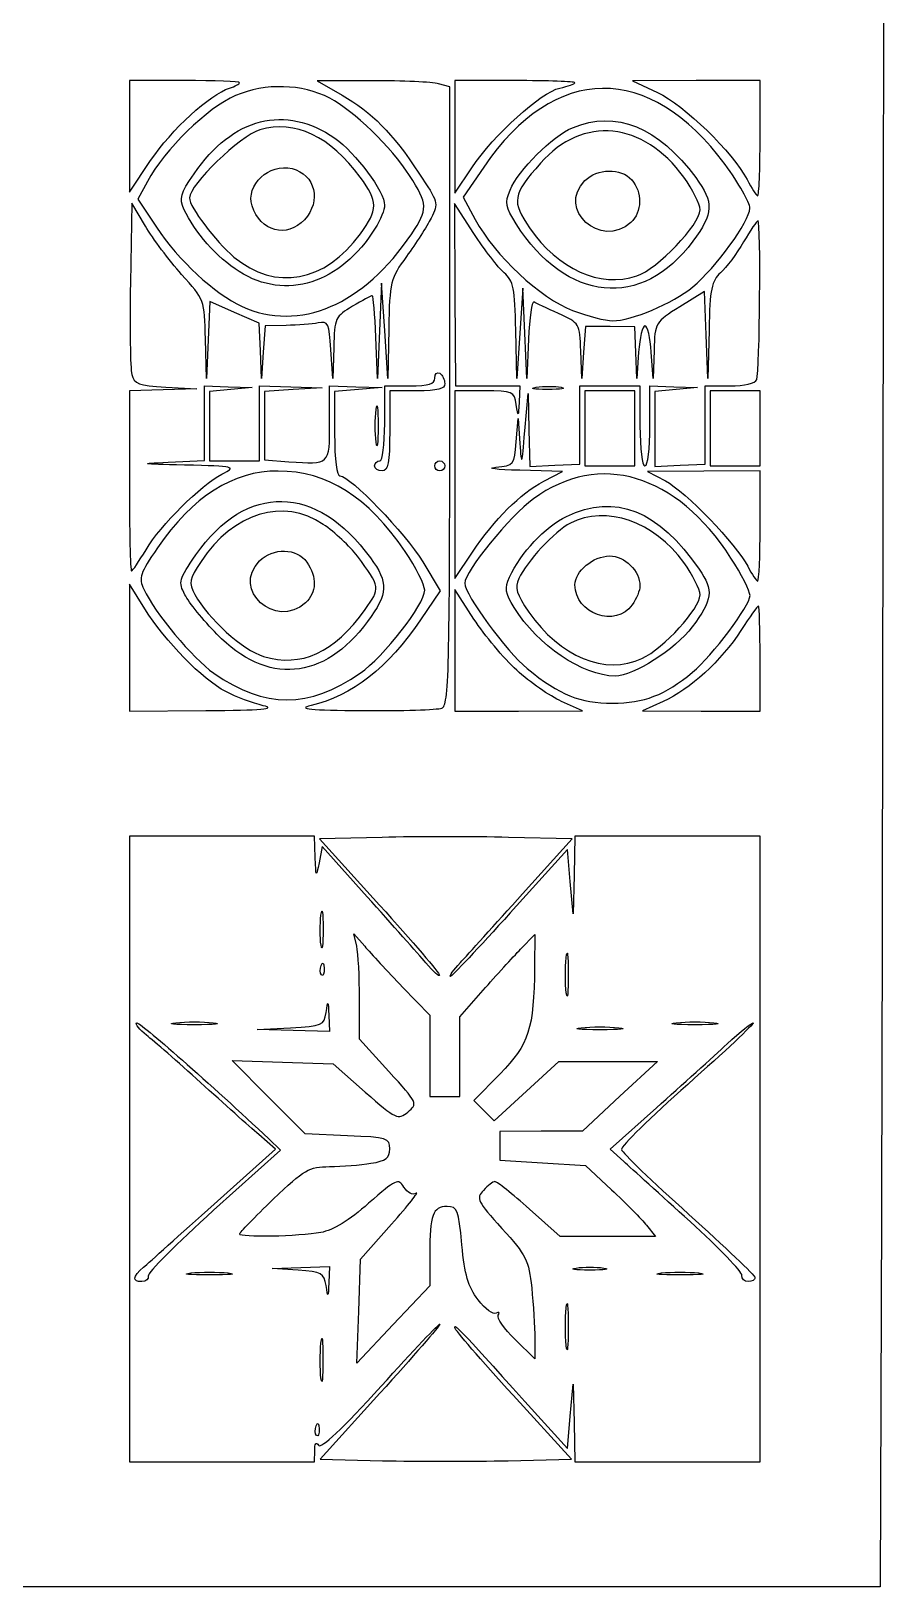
# Model space of a CAD drawing. Extents: x 35 to 169, y -1 to 345.
# Drawn here: x 121.1 to 169.1, y -0.9 to 86.9 of the extents above; entities that cross this region are included whole.
import ezdxf

# ---------------------------------------------------------------- set-up
doc = ezdxf.new("R2010")
doc.units = 0
doc.layers.get('0').update_dxf_attribs({"linetype": 'CONTINUOUS'})

msp = doc.modelspace()

# ---------------------------------------------------------------- linework, layer by layer
at = {"color": 7}
for points in [[(169.00133, 20.210668), (168.928996, -0.885443), (101.950754, -0.885443), (34.972518, -0.885443), (34.932448, 87.450113), (34.892381, 175.785668), (56.051371, 175.785668), (77.210361, 175.785668), (77.212337, 176.420668)], [(129.703695, 84.063446), (126.599247, 84.063446), (126.599247, 80.914896), (126.599247, 77.766343), (127.798695, 79.552863)], [(129.703695, 84.063446), (129.703695, 84.063446)], [(140.287025, 84.056944), (137.182583, 84.058073), (138.593695, 83.241245)], [(144.661472, 66.280726), (144.661472, 83.715393), (144.026472, 83.885564), (144.026472, 83.885564)], [(148.330361, 84.063446), (144.943695, 84.063446), (144.943695, 80.892214), (144.943695, 77.720982), (145.901373, 79.143054)], [(148.330361, 84.063446), (148.330361, 84.063446)], [(158.560914, 84.060689), (154.962581, 84.057867), (156.373692, 83.394605)], [(162.159247, 80.817891), (162.159247, 84.063446), (158.560914, 84.060624), (158.560914, 84.060689)], [(146.581286, 79.18359), (145.427093, 77.48396), (146.102615, 76.221882)], [(160.1853, 79.33021), (160.1853, 79.33021)], [(127.615391, 78.375034), (127.079313, 77.371777), (128.121935, 75.801001)], [(139.611848, 78.6145), (139.611848, 78.6145)], [(142.392092, 78.719303), (142.392092, 78.719303)], [(157.858068, 78.6124), (157.858068, 78.6124)], [(127.499265, 75.858109), (126.740361, 77.149002), (126.659682, 72.633446)], [(146.018693, 75.445483), (144.922189, 77.128651), (144.956186, 71.988261), (144.990185, 66.847868), (146.801383, 66.847868), (148.612583, 66.847868), (148.570295, 65.930646)], [(136.466032, 76.21444), (136.466032, 76.21444)], [(140.461619, 75.737891), (140.461619, 75.737891)], [(154.869814, 76.063855), (154.869814, 76.063855)], [(162.044947, 76.161224), (162.044947, 76.161224)], [(158.367563, 75.000444), (158.367563, 75.000444)], [(141.220783, 70.055558), (141.16676, 67.271224), (140.992583, 69.952335), (140.818404, 72.633446), (140.706935, 69.952335), (140.595471, 67.271224), (140.500388, 69.599557)], [(149.104934, 69.477869), (149.008397, 67.271201), (148.898266, 69.811201), (148.788143, 72.351201), (148.612583, 69.811201), (148.437024, 67.271201), (148.38369, 69.979126)], [(159.279, 69.979149), (159.220947, 67.271224), (159.127165, 69.722347), (159.033354, 72.173469), (157.632967, 71.302941)], [(135.433441, 70.255529), (134.248745, 70.234557), (134.145093, 68.752891), (134.041436, 67.271224), (133.982581, 68.823446), (133.923721, 70.375668), (132.53072, 70.987504), (131.137711, 71.599342), (131.041944, 69.435281), (130.946172, 67.271224), (130.889375, 69.487535)], [(155.311746, 68.752891), (155.208114, 67.271224), (155.155903, 68.7258), (155.103692, 70.180376), (153.706765, 70.191185), (152.309841, 70.201995), (152.206751, 68.736598), (152.103658, 67.271201), (152.048585, 68.823424)], [(138.116999, 69.007235), (138.063633, 67.271224), (137.961915, 68.890099)], [(156.180369, 68.851815), (156.128158, 67.271224), (156.024526, 68.752891)], [(128.647368, 66.774572), (130.409247, 66.674426), (128.504247, 66.620047), (126.599247, 66.565668), (126.599247, 61.485668)], [(128.786472, 62.541888), (130.832583, 62.639286), (130.832583, 64.743588), (130.832583, 66.847891), (132.173136, 66.798584), (133.513695, 66.749279), (132.314247, 66.641245), (131.114806, 66.533213), (131.114806, 64.573885), (131.114806, 62.614557), (132.525914, 62.614557), (133.937025, 62.614557), (133.937025, 64.731224), (133.937025, 66.847891), (135.700914, 66.794528), (137.464806, 66.741163), (135.842025, 66.639331), (134.219247, 66.5375), (134.219247, 64.603267), (134.219247, 62.669035), (135.589924, 62.571239)], [(137.888136, 64.751917), (137.888136, 66.847891), (139.369806, 66.79702), (140.851472, 66.74615), (139.510914, 66.640446), (138.170361, 66.534743), (138.170361, 64.151317)], [(140.992583, 64.731224), (140.992583, 66.847891), (142.403695, 66.847891)], [(148.894806, 64.307891), (149.075338, 66.424557), (149.12618, 64.364496), (149.177025, 62.304432), (150.588136, 62.368821), (151.999247, 62.433207), (151.999247, 64.640549), (151.999247, 66.847891), (153.692583, 66.847891), (155.385914, 66.847891), (155.385914, 64.590113)], [(155.950358, 64.590113), (155.950358, 66.847891), (157.290914, 66.798584), (158.631469, 66.749279), (157.432025, 66.641245), (156.232581, 66.533213), (156.232581, 64.418824), (156.232581, 62.304432), (157.643692, 62.368821), (159.054803, 62.433207), (159.054803, 64.640549), (159.054803, 66.847891), (160.442405, 66.847891)], [(142.827025, 66.565668), (141.274806, 66.565668), (141.274806, 64.307891)], [(142.827025, 66.565668), (142.827025, 66.565668)], [(146.618283, 66.565646), (144.943695, 66.565668), (144.943695, 61.277769), (144.943695, 55.98987), (145.935028, 57.461922)], [(150.164806, 66.646401), (150.164806, 66.646387)], [(153.692583, 66.565668), (152.281472, 66.565668), (152.281472, 64.449002), (152.281472, 62.332335), (153.692583, 62.332335), (155.103692, 62.332335), (155.103692, 64.449002), (155.103692, 66.565668), (153.692583, 66.565668), (153.692583, 66.565668)], [(160.748136, 66.565668), (159.337025, 66.565668), (159.337025, 64.449002), (159.337025, 62.332335), (160.748136, 62.332335), (162.159247, 62.332335), (162.159247, 64.449002), (162.159247, 66.565668), (160.748136, 66.565668), (160.748136, 66.565668)], [(148.405799, 63.689045), (148.510842, 65.013446), (148.612555, 63.602335)], [(140.506202, 63.672891), (140.506202, 63.672891)], [(144.097025, 62.050113), (144.097025, 62.050113)], [(149.958611, 61.46926), (151.011472, 62.025167), (148.612583, 62.085083)], [(158.984247, 62.037639), (155.809247, 62.025164), (156.821578, 61.490054)], [(162.159247, 58.945668), (162.159247, 62.050113), (158.984247, 62.037639), (158.984247, 62.037639)], [(139.453295, 57.246804), (139.453295, 57.246804)], [(142.1446, 57.500502), (142.1446, 57.500502)], [(160.515867, 57.138024), (160.515867, 57.138024)], [(143.138463, 56.922019), (144.12853, 55.292197), (143.014381, 53.651544)], [(157.858068, 56.881289), (157.858068, 56.881289)], [(127.472392, 54.2737), (126.599247, 55.669509), (126.599247, 52.086477), (126.599247, 48.503446), (130.903136, 48.531795)], [(146.026426, 53.697758), (144.943695, 55.364288), (144.943695, 51.933869), (144.943695, 48.503446), (148.542025, 48.509655), (152.140361, 48.515864), (150.95776, 49.052772)], [(136.525361, 54.614966), (136.525361, 54.614966)], [(154.946579, 54.49291), (154.946579, 54.49291)], [(162.065662, 54.430113), (162.065662, 54.430113)], [(140.023122, 53.551555), (140.023122, 53.551555)], [(158.32746, 53.249323), (158.32746, 53.249323)], [(156.694578, 49.046013), (155.527025, 48.515841), (158.843136, 48.509633), (162.159247, 48.503424), (162.159247, 51.466757)], [(148.442166, 50.81046), (148.442166, 50.810438)], [(132.027642, 49.60604), (132.027642, 49.60604)], [(137.078621, 40.248446), (137.041472, 41.447891), (131.820361, 41.447891), (126.599247, 41.447891), (126.599247, 23.809001), (126.599247, 6.170113), (131.820361, 6.170113), (137.041472, 6.170113), (137.04579, 6.805113)], [(140.845111, 41.385768), (137.310975, 41.30678), (140.704, 37.561231)], [(148.770303, 38.202335), (151.572146, 41.30678), (147.975698, 41.385768)], [(156.938136, 41.447891), (151.717025, 41.447891), (151.668316, 39.260668), (151.619602, 37.073446), (151.45665, 38.887938), (151.293695, 40.702432), (148.068755, 37.124049)], [(148.894806, 9.577629), (151.293695, 6.923251), (151.45665, 8.733904), (151.619602, 10.544557), (151.668316, 8.357335), (151.717025, 6.170113), (156.938136, 6.170113), (162.159247, 6.170113), (162.159247, 23.809001), (162.159247, 41.447891), (156.938136, 41.447891), (156.938136, 41.447891)], [(140.004806, 38.037438), (137.464806, 40.85994), (137.290288, 39.954472)], [(137.404261, 35.304503), (137.404261, 35.304503)], [(139.415077, 35.239002), (139.256383, 35.944557), (139.865789, 35.239002)], [(148.657894, 35.080912), (149.459247, 35.9106), (149.442427, 34.093134)], [(137.435415, 33.622103), (137.435404, 33.622103)], [(142.003893, 32.943014), (143.532583, 31.352584), (143.532583, 29.062458), (143.532583, 26.772335), (144.379247, 26.772335), (145.225914, 26.772335), (145.225914, 29.020692), (145.225914, 31.26905), (146.54123, 32.760137)], [(151.231208, 32.622153), (151.231188, 32.622153)], [(141.229506, 28.185958), (139.581472, 30.0058), (139.577634, 32.269623)], [(130.268136, 30.818332), (130.268136, 30.818332)], [(137.845851, 31.358446), (137.888136, 30.441224), (135.842025, 30.4965), (135.842025, 30.4965)], [(158.490358, 30.818332), (158.490358, 30.818332)], [(135.842025, 30.4965), (133.795914, 30.551776), (135.683377, 30.650105)], [(153.128136, 30.53611), (153.128136, 30.53611)], [(138.889991, 24.556152), (136.505174, 24.655668), (134.444991, 26.724244), (132.384806, 28.79282), (135.2372, 28.6998), (138.089592, 28.60678), (139.901653, 27.015243)], [(147.494856, 28.053632), (146.01129, 26.551408), (146.586866, 25.975833), (147.162438, 25.400258), (148.989113, 27.074074), (150.815791, 28.747891), (153.594743, 28.747608), (156.373692, 28.747326), (154.257028, 26.785664), (152.140361, 24.824002), (149.812028, 24.810487), (147.483695, 24.796779), (147.483695, 23.989894), (147.483695, 23.183008), (149.895351, 23.032551), (152.307005, 22.882093), (153.781718, 21.511103)], [(154.475832, 23.103446), (153.705077, 23.809001), (156.309373, 26.128449)], [(131.373575, 20.700228), (134.828384, 23.800344), (133.888813, 24.62376)], [(134.45315, 24.375322), (135.110384, 23.751702), (131.348709, 20.355736), (131.348709, 20.355736)], [(153.575312, 18.870113), (150.891697, 18.870113), (149.152088, 20.422335)], [(169.00133, 20.210668), (169.00133, 20.210668)], [(143.532583, 17.87706), (143.532583, 16.083505), (141.4757, 13.910139), (139.418819, 11.736772), (139.528691, 14.668442), (139.638569, 17.600113), (141.373908, 19.56352)], [(155.757685, 19.505113), (156.25894, 18.870113), (153.575312, 18.870113), (153.575312, 18.870113)], [(131.114806, 16.70722), (131.114806, 16.70722)], [(136.106865, 16.969316), (134.642583, 17.072367), (136.265361, 17.124573), (137.888136, 17.176779), (137.845851, 16.259557)], [(152.563695, 16.979129), (152.563695, 16.979129)], [(157.643692, 16.70722), (157.643692, 16.70722)], [(137.68736, 16.1043), (137.68736, 16.1043)], [(161.485047, 16.330113), (161.485047, 16.330113)], [(149.459247, 13.126992), (149.459247, 11.982226), (148.342048, 13.073143)], [(151.229215, 12.731779), (151.229215, 12.731779)], [(137.402248, 10.89104), (137.402229, 10.89104)], [(140.725697, 10.034145), (137.354372, 6.311224), (140.866808, 6.232236)], [(147.956693, 6.232236), (151.534131, 6.311224), (148.238913, 9.920453)], [(137.153193, 7.657659), (137.153184, 7.657659)]]:
    msp.add_lwpolyline(points, dxfattribs=at)
for points in [[(169.137869, 109.392891), (169.102563, 71.94553), (169.041123, 31.81353), (169.00133, 20.210668)], [(160.1853, 79.33021), (155.921289, 85.109881), (150.566563, 85.052169), (146.581286, 79.18359)], [(127.798695, 79.552863), (128.974475, 81.304137), (131.131812, 83.287214), (132.245839, 83.640793)], [(132.808136, 83.941354), (132.808136, 84.008503), (131.411136, 84.063446), (129.703695, 84.063446)], [(132.245839, 83.640793), (132.555104, 83.73895), (132.808136, 83.874202), (132.808136, 83.941354)], [(137.900749, 83.069146), (136.324546, 83.884232), (134.270174, 83.940231), (132.582279, 83.214118)], [(144.026472, 83.885564), (143.677222, 83.979161), (141.994472, 84.056281), (140.287025, 84.056944)], [(145.901373, 79.143054), (147.162562, 81.015807), (149.802051, 83.405473), (150.867999, 83.639594)], [(151.717025, 83.94476), (151.717025, 84.010036), (150.193025, 84.063446), (148.330361, 84.063446)], [(150.867999, 83.639594), (151.334964, 83.742156), (151.717025, 83.879482), (151.717025, 83.94476)], [(156.373692, 83.394605), (157.878585, 82.687269), (160.632764, 80.006426), (161.421462, 78.481291)], [(132.582279, 83.214118), (131.003466, 82.534931), (128.572808, 80.166812), (127.615391, 78.375034)], [(130.243219, 78.806118), (132.43963, 81.998497), (135.388567, 82.745674), (138.173796, 80.815509)], [(142.392092, 78.719303), (141.387201, 80.285287), (139.213968, 82.390055), (137.900749, 83.069146)], [(138.593695, 83.241245), (140.274816, 82.268118), (141.402082, 81.124615), (142.921637, 78.850949)], [(139.611848, 78.6145), (137.947465, 80.912113), (135.92081, 81.868923), (133.961767, 81.28198)], [(157.858068, 78.6124), (155.59552, 81.762932), (152.148616, 82.10525), (149.785739, 79.414081)], [(151.58983, 81.406338), (154.020692, 82.422016), (156.432196, 81.442646), (158.528599, 78.588324)], [(133.961767, 81.28198), (132.839107, 80.945624), (129.985914, 78.196269), (129.985914, 77.450824)], [(138.173796, 80.815509), (139.348966, 80.001117), (140.993331, 77.792011), (140.991525, 77.030062)], [(148.061203, 77.886101), (148.531385, 79.021219), (150.441053, 80.926349), (151.58983, 81.406338)], [(162.025389, 77.572335), (162.099021, 77.572335), (162.159247, 79.032835), (162.159247, 80.817891)], [(133.516545, 76.998902), (133.142304, 78.178035), (134.480469, 79.42336), (135.773123, 79.098923)], [(135.773123, 79.098923), (137.078031, 78.771413), (137.440901, 77.260835), (136.466032, 76.21444)], [(149.785739, 79.414081), (148.196856, 77.604444), (148.136635, 77.250049), (149.164204, 75.756526)], [(152.281472, 78.419002), (152.986647, 79.124179), (154.302581, 79.148295), (154.918836, 78.467335)], [(161.581454, 76.86678), (161.584276, 77.177224), (160.955852, 78.285767), (160.1853, 79.33021)], [(129.677318, 76.811958), (129.397946, 77.425111), (129.471578, 77.684578), (130.243219, 78.806118)], [(139.622857, 75.416476), (140.630207, 76.807081), (140.628813, 77.210619), (139.611851, 78.6145)], [(142.516747, 75.424497), (143.447527, 76.817241), (143.437184, 77.090666), (142.392092, 78.719303)], [(142.921637, 78.850949), (144.019312, 77.208539), (144.036627, 77.144859), (143.61243, 76.310949)], [(154.869814, 76.063855), (153.177601, 74.532432), (150.673449, 76.810981), (152.281472, 78.419002)], [(154.918836, 78.467335), (155.535689, 77.785721), (155.512434, 76.645421), (154.869814, 76.063855)], [(158.772581, 76.780611), (158.772581, 77.087697), (158.361044, 77.912004), (157.858068, 78.6124)], [(158.528599, 78.588324), (159.564863, 77.17743), (159.538786, 76.596318), (158.367563, 75.000444)], [(161.421462, 78.481291), (161.679977, 77.981396), (161.951757, 77.572335), (162.025389, 77.572335)], [(129.985914, 77.450824), (129.985914, 76.935735), (131.441582, 75.000272), (132.496735, 74.112418)], [(148.409386, 75.977351), (147.805431, 76.934073), (147.763066, 77.166333), (148.061203, 77.886101)], [(132.792834, 73.288848), (131.526226, 74.092925), (130.267809, 75.515974), (129.677318, 76.811958)], [(136.466032, 76.21444), (135.477024, 75.152864), (133.975726, 75.552157), (133.516545, 76.998902)], [(140.991525, 77.030062), (140.990961, 76.785034), (140.752491, 76.203557), (140.461619, 75.737891)], [(155.205038, 73.043659), (156.373353, 73.429237), (158.772581, 75.942395), (158.772581, 76.780611)], [(158.358589, 72.426493), (159.669821, 73.507313), (161.575132, 76.132372), (161.581454, 76.86678)], [(129.545376, 73.135531), (128.837413, 73.922956), (127.916663, 75.148117), (127.499265, 75.858109)], [(128.121935, 75.801001), (129.373294, 73.915748), (131.403937, 72.033933), (132.949247, 71.32748)], [(140.461619, 75.737891), (138.511382, 72.615635), (135.412311, 71.625941), (132.792834, 73.288848)], [(143.61243, 76.310949), (143.373122, 75.840501), (142.749256, 74.867077), (142.226064, 74.14778)], [(146.102615, 76.221882), (147.182727, 74.203903), (149.784235, 71.775815), (151.59018, 71.100127)], [(158.367563, 75.000444), (155.519179, 71.119313), (151.209223, 71.542124), (148.409386, 75.977351)], [(149.164204, 75.756526), (150.776556, 73.413051), (153.126556, 72.357695), (155.205038, 73.043659)], [(162.044947, 76.161224), (161.982096, 76.161224), (161.614248, 75.621319), (161.227547, 74.961435)], [(161.972331, 67.200668), (162.141467, 67.619836), (162.210696, 76.161224), (162.044947, 76.161224)], [(132.496735, 74.112418), (134.810971, 72.165118), (137.643009, 72.683374), (139.622857, 75.416476)], [(132.949247, 71.32748), (136.185574, 69.847964), (139.834058, 71.410326), (142.516747, 75.424497)], [(147.722779, 73.224682), (147.388608, 73.52038), (146.621771, 74.519738), (146.018693, 75.445483)], [(161.227547, 74.961435), (160.840818, 74.301552), (160.257267, 73.51987), (159.930708, 73.224363)], [(142.226064, 74.14778), (141.311607, 72.890565), (141.272714, 72.732249), (141.220783, 70.055558)], [(130.889375, 69.487535), (130.8329, 71.691541), (130.825432, 71.711796), (129.545376, 73.135531)], [(148.38369, 69.979126), (148.33683, 72.358531), (148.25665, 72.752279), (147.722779, 73.224682)], [(159.930708, 73.224363), (159.415257, 72.757861), (159.329377, 72.330309), (159.279, 69.979149)], [(126.659682, 72.633446), (126.615306, 70.149891), (126.64797, 67.838177), (126.732247, 67.496305)], [(153.841255, 70.51678), (154.917397, 70.51678), (157.225579, 71.49256), (158.358589, 72.426493)], [(139.174268, 71.335568), (138.209429, 70.766301), (138.168281, 70.675685), (138.116999, 69.007235)], [(140.291744, 71.927891), (140.229285, 71.927891), (139.726422, 71.661346), (139.174268, 71.335568)], [(140.500388, 69.599557), (140.448095, 70.880141), (140.354205, 71.927891), (140.291744, 71.927891)], [(149.400912, 71.576922), (149.291221, 71.63611), (149.158029, 70.691534), (149.104934, 69.477869)], [(150.796933, 70.922477), (150.138816, 71.223235), (149.510609, 71.517734), (149.400912, 71.576922)], [(151.59018, 71.100127), (152.447701, 70.779286), (153.460684, 70.51678), (153.841255, 70.51678)], [(157.632967, 71.302941), (156.240201, 70.437151), (156.232298, 70.423799), (156.180369, 68.851815)], [(137.239169, 70.392737), (136.897601, 70.328808), (136.085024, 70.267064), (135.433441, 70.255529)], [(137.961915, 68.890099), (137.868163, 70.382233), (137.811583, 70.499874), (137.239169, 70.392737)], [(152.048585, 68.823424), (151.994153, 70.357507), (151.979526, 70.382035), (150.796933, 70.922477)], [(155.668136, 70.234557), (155.529142, 70.234557), (155.368755, 69.567807), (155.311746, 68.752891)], [(156.024526, 68.752891), (155.967517, 69.567807), (155.807131, 70.234557), (155.668136, 70.234557)], [(143.814806, 67.287881), (143.814806, 67.529875), (143.941803, 67.649379), (144.097025, 67.553446)], [(126.732247, 67.496305), (126.866162, 66.953112), (127.107693, 66.862089), (128.647368, 66.774572)], [(142.403695, 66.847891), (143.493606, 66.847891), (143.814806, 66.94804), (143.814806, 67.287881)], [(144.379247, 66.972345), (144.379247, 66.667551), (143.990376, 66.565668), (142.827025, 66.565668)], [(144.097025, 67.553446), (144.252247, 67.457513), (144.379247, 67.196017), (144.379247, 66.972345)], [(150.164806, 66.646387), (149.388695, 66.648645), (149.104691, 66.703317), (149.533686, 66.768185)], [(149.533686, 66.768185), (149.962678, 66.833057), (150.597678, 66.831321), (150.944797, 66.764347)], [(150.944797, 66.764347), (151.291911, 66.697359), (150.940903, 66.644284), (150.164806, 66.646401)], [(160.442405, 66.847891), (161.288394, 66.847891), (161.885548, 66.985581), (161.972331, 67.200668)], [(140.506202, 65.507335), (140.568804, 66.011807), (140.62003, 65.599057), (140.62003, 64.590113)], [(144.215053, 48.674752), (144.615464, 48.828403), (144.661472, 50.642936), (144.661472, 66.280726)], [(148.410439, 65.789535), (148.297389, 66.535792), (148.228454, 66.565646), (146.618283, 66.565646)], [(148.570295, 65.930646), (148.530939, 65.076943), (148.519868, 65.06717), (148.410439, 65.789535)], [(140.506202, 63.672891), (140.443596, 64.177363), (140.443596, 65.002863), (140.506202, 65.507335)], [(135.589924, 62.571239), (137.904756, 62.406083), (137.888136, 62.390315), (137.888136, 64.751917)], [(138.170361, 64.151317), (138.170361, 62.640705), (138.281382, 61.767891), (138.473536, 61.767891)], [(140.62003, 64.590113), (140.62003, 63.581168), (140.568804, 63.168418), (140.506202, 63.672891)], [(140.710361, 62.614557), (140.873421, 62.614557), (140.992583, 63.508262), (140.992583, 64.731224)], [(141.274806, 64.307891), (141.274806, 62.489126), (141.192487, 62.050113), (140.851472, 62.050113)], [(148.612555, 63.602335), (148.70796, 62.278795), (148.725472, 62.322582), (148.894806, 64.307891)], [(155.385914, 64.590113), (155.385914, 63.273075), (155.503516, 62.332335), (155.668136, 62.332335)], [(155.668136, 62.332335), (155.832756, 62.332335), (155.950358, 63.273075), (155.950358, 64.590113)], [(147.257225, 62.25482), (148.27859, 62.36231), (148.302986, 62.392773), (148.405799, 63.689045)], [(160.515867, 57.138024), (157.437782, 61.89252), (153.102434, 63.193576), (149.383104, 60.479007)], [(129.703695, 62.377112), (127.167087, 62.434787), (127.035004, 62.458514), (128.786472, 62.541888)], [(131.820361, 61.866033), (132.644126, 62.297735), (132.586868, 62.311558), (129.703695, 62.377112)], [(140.428136, 62.332335), (140.428136, 62.487557), (140.555136, 62.614557), (140.710361, 62.614557)], [(140.851472, 62.050113), (140.618636, 62.050113), (140.428136, 62.177113), (140.428136, 62.332335)], [(143.814806, 62.332335), (143.814806, 62.487557), (143.941803, 62.614557), (144.097025, 62.614557)], [(144.097025, 62.050113), (143.941803, 62.050113), (143.814806, 62.177113), (143.814806, 62.332335)], [(144.097025, 62.614557), (144.252247, 62.614557), (144.379247, 62.487557), (144.379247, 62.332335)], [(144.379247, 62.332335), (144.379247, 62.177113), (144.252247, 62.050113), (144.097025, 62.050113)], [(126.599247, 61.485668), (126.599247, 58.691668), (126.650682, 56.405668), (126.713544, 56.405668)], [(127.538195, 57.605113), (128.365589, 59.002167), (130.602112, 61.227599), (131.820361, 61.866033)], [(134.981343, 62.043915), (132.442565, 62.053539), (130.177763, 60.607949), (128.18108, 57.703431)], [(142.1446, 57.500502), (140.036465, 60.604867), (137.78436, 62.033301), (134.981343, 62.043915)], [(138.473536, 61.767891), (139.050214, 61.767891), (142.152195, 58.54559), (143.138463, 56.922019)], [(145.935028, 57.461922), (147.206744, 59.350305), (148.629875, 60.767695), (149.958611, 61.46926)], [(148.612583, 62.085083), (147.293192, 62.118035), (146.683281, 62.194419), (147.257225, 62.25482)], [(156.821578, 61.490054), (157.962998, 60.886708), (160.813132, 57.92662), (161.463372, 56.669179)], [(130.354781, 57.322253), (133.182563, 61.399689), (137.159743, 61.329839), (140.187926, 57.149555)], [(137.527837, 59.035599), (135.280809, 60.55611), (132.463788, 59.698886), (130.637229, 56.938769)], [(151.247808, 59.487902), (153.984483, 60.812704), (156.448593, 59.829382), (158.727171, 56.503213)], [(149.383104, 60.479007), (148.047273, 59.504042), (145.508136, 56.381155), (145.508136, 55.713171)], [(157.858068, 56.881289), (156.189852, 59.204209), (153.480513, 60.144656), (151.462684, 59.101195)], [(139.453295, 57.246804), (139.04985, 57.787042), (138.183394, 58.591999), (137.527837, 59.035599)], [(148.030167, 56.055603), (148.657976, 57.433494), (150.032271, 58.899469), (151.247808, 59.487902)], [(151.462684, 59.101195), (150.57389, 58.641582), (149.002239, 56.950239), (148.55805, 55.975353)], [(162.025389, 55.841224), (162.099021, 55.841224), (162.159247, 57.238224), (162.159247, 58.945668)], [(126.713544, 56.405668), (126.776404, 56.405668), (127.147501, 56.945418), (127.538195, 57.605113)], [(128.18108, 57.703431), (127.195634, 56.269934), (127.116205, 56.028817), (127.414079, 55.375058)], [(129.726899, 55.067571), (129.349844, 55.795419), (129.386042, 55.925414), (130.354781, 57.322253)], [(133.937025, 56.970113), (134.704023, 57.737108), (136.043024, 57.705559), (136.602134, 56.907316)], [(139.89838, 54.240564), (140.762033, 55.432803), (140.750674, 55.509528), (139.453295, 57.246804)], [(140.187926, 57.149555), (141.21997, 55.724855), (141.193469, 55.146238), (140.023122, 53.551555)], [(143.250361, 55.320228), (143.250361, 55.623811), (142.752767, 56.604931), (142.1446, 57.500502)], [(151.717025, 55.621799), (151.717025, 56.391763), (152.751245, 57.252335), (153.676581, 57.252335)], [(153.676581, 57.252335), (154.536594, 57.252335), (155.385914, 56.410957), (155.385914, 55.559002)], [(161.591839, 55.021357), (161.594662, 55.268931), (161.109296, 56.221431), (160.515867, 57.138024)], [(130.637229, 56.938769), (129.962329, 55.918928), (129.933291, 55.761101), (130.29556, 55.08171)], [(136.525361, 54.614966), (134.833154, 53.083543), (132.329005, 55.362093), (133.937025, 56.970113)], [(136.602134, 56.907316), (137.186969, 56.07235), (137.157313, 55.186875), (136.525361, 54.614966)], [(158.772581, 55.058709), (158.772581, 55.360732), (158.361044, 56.180893), (157.858068, 56.881289)], [(158.727171, 56.503213), (159.551542, 55.299846), (159.489848, 54.797597), (158.32746, 53.249323)], [(161.463372, 56.669179), (161.698858, 56.213805), (161.951757, 55.841224), (162.025389, 55.841224)], [(127.414079, 55.375058), (128.008738, 54.069924), (130.185025, 51.460032), (131.354412, 50.649645)], [(139.606443, 50.637424), (140.936054, 51.55884), (143.250361, 54.53296), (143.250361, 55.320228)], [(145.508136, 55.713171), (145.508136, 55.069468), (147.866602, 51.84529), (149.021134, 50.910672)], [(148.296382, 54.343979), (147.78403, 55.172981), (147.744327, 55.428251), (148.030167, 56.055603)], [(148.55805, 55.975353), (148.315039, 55.441998), (148.410876, 55.120341), (149.11981, 54.089936)], [(154.946579, 54.49291), (154.031707, 53.186746), (151.717025, 53.995843), (151.717025, 55.621799)], [(155.385914, 55.559002), (155.385914, 55.317634), (155.188217, 54.83789), (154.946579, 54.49291)], [(131.538136, 52.835732), (130.762025, 53.638434), (129.946967, 54.642762), (129.726899, 55.067571)], [(130.29556, 55.08171), (131.019197, 53.724597), (132.99451, 51.941486), (134.161637, 51.591807)], [(155.495162, 51.470567), (156.735134, 52.058986), (158.772581, 54.289575), (158.772581, 55.058709)], [(158.349247, 50.696477), (159.468541, 51.625185), (161.588086, 54.452185), (161.591839, 55.021357)], [(162.065662, 54.430113), (162.014185, 54.430113), (161.570899, 53.810977), (161.080566, 53.054257)], [(162.159247, 51.46678), (162.159247, 53.096613), (162.11714, 54.430113), (162.065662, 54.430113)], [(132.027642, 49.60604), (130.720287, 50.282262), (128.628304, 52.425867), (127.472392, 54.2737)], [(140.023122, 53.551555), (137.578177, 50.220133), (134.331882, 49.946265), (131.538136, 52.835732)], [(134.161637, 51.591807), (136.311186, 50.947787), (138.117134, 51.781627), (139.89838, 54.240564)], [(143.014381, 53.651544), (141.176748, 50.945507), (139.147575, 49.355125), (136.838975, 48.811514)], [(148.442166, 50.810438), (147.709012, 51.48187), (146.621932, 52.781165), (146.026426, 53.697758)], [(153.98995, 50.480577), (152.152889, 50.487181), (149.616211, 52.208448), (148.296382, 54.343979)], [(149.11981, 54.089936), (150.85207, 51.572187), (153.455333, 50.502612), (155.495162, 51.470567)], [(158.32746, 53.249323), (157.372956, 51.977938), (155.021396, 50.476874), (153.98995, 50.480577)], [(161.080566, 53.054257), (159.967481, 51.336461), (158.21824, 49.737889), (156.694578, 49.046013)], [(149.021134, 50.910672), (150.901572, 49.388416), (151.976847, 48.950438), (153.833695, 48.950438)], [(131.354412, 50.649645), (134.266068, 48.631866), (136.707208, 48.628248), (139.606443, 50.637424)], [(150.95776, 49.052772), (150.307331, 49.34807), (149.175312, 50.139028), (148.442166, 50.81046)], [(153.833695, 48.950438), (155.617957, 48.950438), (156.792058, 49.404429), (158.349247, 50.696477)], [(134.144309, 48.810518), (133.559815, 48.948223), (132.607315, 49.306208), (132.027642, 49.60604)], [(130.903136, 48.531795), (134.068498, 48.552652), (134.925901, 48.626377), (134.144309, 48.810518)], [(136.838975, 48.811514), (136.038483, 48.623021), (136.771634, 48.553055), (139.770053, 48.531795)], [(139.770053, 48.531795), (141.969278, 48.516189), (143.969528, 48.580532), (144.215053, 48.674752)], [(147.975698, 41.385768), (145.997653, 41.42921), (142.788888, 41.42921), (140.845111, 41.385768)], [(137.290288, 39.954472), (137.125936, 39.101732), (137.113611, 39.118852), (137.078621, 40.248446)], [(143.313322, 34.309746), (142.890635, 34.8076), (141.401803, 36.485061), (140.004806, 38.037438)], [(145.262165, 34.32178), (145.650627, 34.748641), (147.229288, 36.494891), (148.770303, 38.202335)], [(137.404261, 35.304503), (137.339863, 35.728584), (137.338568, 36.490584), (137.401382, 36.997836)], [(137.401379, 36.997836), (137.464193, 37.505088), (137.516881, 37.158113), (137.518462, 36.22678)], [(140.704, 37.561231), (142.570163, 35.501178), (144.09361, 33.723178), (144.089433, 33.61012)], [(148.068755, 37.124049), (146.295037, 35.155941), (144.779026, 33.545668), (144.699843, 33.545668)], [(137.518462, 36.22678), (137.520155, 35.295446), (137.468655, 34.880422), (137.404261, 35.304503)], [(139.577631, 32.269623), (139.575373, 33.514726), (139.502365, 34.850946), (139.415077, 35.239002)], [(139.865789, 35.239002), (140.200961, 34.850946), (141.163111, 33.817753), (142.003893, 32.943014)], [(151.22893, 34.597708), (151.290026, 35.183252), (151.341037, 34.773335), (151.34229, 33.68678)], [(137.413139, 34.16303), (137.50323, 34.388167), (137.570106, 34.321294), (137.583644, 33.992519)], [(144.089433, 33.61012), (144.085256, 33.497061), (143.736009, 33.811891), (143.313322, 34.309746)], [(144.699843, 33.545668), (144.620657, 33.545668), (144.873703, 33.894918), (145.262165, 34.32178)], [(146.54123, 32.760137), (147.264653, 33.580235), (148.217153, 34.624584), (148.657894, 35.080912)], [(151.231188, 32.622153), (151.168842, 33.123162), (151.167821, 34.012162), (151.22893, 34.597708)], [(137.435404, 33.622103), (137.341624, 33.715885), (137.331602, 33.959302), (137.413136, 34.16303)], [(137.583644, 33.992519), (137.595892, 33.695012), (137.529197, 33.528323), (137.435415, 33.622103)], [(149.442427, 34.093134), (149.409881, 30.577295), (149.12999, 29.709337), (147.494856, 28.053632)], [(151.34229, 33.68678), (151.343419, 32.600224), (151.293556, 32.12114), (151.231208, 32.622153)], [(137.687202, 31.512051), (137.79318, 32.207506), (137.807339, 32.193796), (137.845851, 31.358446)], [(127.568133, 30.224283), (127.17412, 30.534216), (126.916575, 30.852625), (126.995809, 30.931862)], [(126.995809, 30.931862), (127.112454, 31.048501), (131.305912, 27.361584), (134.45315, 24.375322)], [(130.268136, 30.818332), (129.103972, 30.818332), (128.627722, 30.868147), (129.209806, 30.929037)], [(129.209806, 30.929037), (129.791886, 30.989923), (130.744386, 30.989923), (131.326472, 30.929037)], [(131.326472, 30.929037), (131.908556, 30.868147), (131.432306, 30.818332), (130.268136, 30.818332)], [(135.683377, 30.650105), (137.488239, 30.744133), (137.575925, 30.781852), (137.687202, 31.512051)], [(158.490358, 30.818332), (157.326192, 30.818332), (156.849942, 30.868147), (157.432025, 30.929037)], [(157.432025, 30.929037), (158.014108, 30.989923), (158.966608, 30.989923), (159.548692, 30.929037)], [(161.775143, 30.919413), (161.829781, 30.864755), (160.167549, 29.306053), (158.081221, 27.455629)], [(159.548692, 30.929037), (160.130775, 30.868147), (159.654525, 30.818332), (158.490358, 30.818332)], [(160.294718, 29.733343), (161.054291, 30.440341), (161.720476, 30.974071), (161.775143, 30.919413)], [(130.616887, 27.553975), (129.334085, 28.712714), (127.962149, 29.914352), (127.568133, 30.224283)], [(153.128136, 30.53611), (151.963972, 30.53611), (151.487722, 30.585925), (152.069806, 30.646814)], [(152.069806, 30.646814), (152.651886, 30.707701), (153.604386, 30.707701), (154.186472, 30.646814)], [(154.186472, 30.646814), (154.768553, 30.585925), (154.292306, 30.53611), (153.128136, 30.53611)], [(156.309373, 26.128449), (157.741764, 27.404146), (159.535145, 29.026348), (160.294718, 29.733343)], [(142.295626, 25.894911), (142.871266, 26.361034), (142.859766, 26.385741), (141.229506, 28.185958)], [(133.888813, 24.62376), (133.372053, 25.076639), (131.899688, 26.395235), (130.616887, 27.553975)], [(158.081221, 27.455629), (155.994921, 25.605206), (154.312744, 23.952431), (154.343041, 23.782796)], [(139.901653, 27.015243), (141.644607, 25.484401), (141.735903, 25.441676), (142.295626, 25.894911)], [(141.274806, 23.816967), (141.274806, 24.423393), (141.150868, 24.461808), (138.889991, 24.556152)], [(140.216472, 23.002367), (141.076691, 23.144553), (141.274806, 23.297042), (141.274806, 23.816967)], [(154.343041, 23.782796), (154.373343, 23.613161), (156.080886, 21.965962), (158.137581, 20.122354)], [(134.713136, 20.977024), (136.47221, 22.665527), (136.715421, 22.806438), (137.888136, 22.816519)], [(137.888136, 22.816519), (138.586636, 22.822525), (139.634386, 22.906155), (140.216472, 23.002367)], [(158.209011, 19.717964), (156.579657, 21.191924), (154.89973, 22.71539), (154.475832, 23.103446)], [(142.080189, 21.653561), (141.757377, 22.170468), (141.645883, 22.119715), (140.089351, 20.74729)], [(147.209603, 21.974557), (147.098027, 21.974557), (146.803914, 21.750446), (146.556027, 21.476533)], [(149.152088, 20.422335), (148.195304, 21.276057), (147.321188, 21.974557), (147.209603, 21.974557)], [(141.373908, 19.56352), (142.328344, 20.643395), (142.954654, 21.432217), (142.765701, 21.316458)], [(142.765701, 21.316458), (142.561781, 21.191528), (142.283174, 21.328532), (142.080189, 21.653561)], [(146.556027, 21.476533), (146.136967, 21.013481), (146.210573, 20.862677), (147.604192, 19.329016)], [(153.781718, 21.511103), (154.592813, 20.757058), (155.482011, 19.854363), (155.757685, 19.505113)], [(127.400118, 17.143676), (127.685377, 17.394716), (129.473432, 18.995165), (131.373575, 20.700228)], [(131.348709, 20.355736), (129.27978, 18.487955), (127.618775, 16.818097), (127.657583, 16.644941)], [(132.808136, 19.009279), (132.808136, 19.085821), (133.665386, 19.971306), (134.713136, 20.977024)], [(140.089351, 20.74729), (139.008417, 19.794206), (138.078032, 19.226142), (137.388199, 19.098044)], [(144.511629, 20.563446), (143.702481, 20.563446), (143.532583, 20.097258), (143.532583, 17.87706)], [(145.343389, 18.4079), (145.162978, 20.398826), (145.099459, 20.563446), (144.511629, 20.563446)], [(147.604192, 19.329016), (148.975027, 17.820427), (149.118278, 17.533973), (149.281159, 15.975641)], [(158.137581, 20.122354), (160.194275, 18.278746), (161.877025, 16.671288), (161.877025, 16.550226)], [(161.132269, 16.684075), (161.153718, 16.878755), (159.838365, 18.244005), (158.209011, 19.717964)], [(137.388199, 19.098044), (136.162184, 18.87038), (132.808136, 18.805377), (132.808136, 19.009279)], [(146.260385, 15.306206), (145.696232, 16.045845), (145.496088, 16.722829), (145.343389, 18.4079)], [(127.304806, 16.330113), (126.740502, 16.330113), (126.770948, 16.589972), (127.400118, 17.143676)], [(131.114806, 16.70722), (129.950636, 16.70722), (129.474386, 16.757037), (130.056472, 16.817925)], [(130.056472, 16.817925), (130.638556, 16.878813), (131.591056, 16.878813), (132.173136, 16.817925)], [(132.173136, 16.817925), (132.755222, 16.757037), (132.278972, 16.70722), (131.114806, 16.70722)], [(137.68736, 16.1043), (137.580858, 16.802617), (137.448843, 16.874873), (136.106865, 16.969316)], [(152.563695, 16.979129), (151.709972, 16.979129), (151.360722, 17.032036), (151.787583, 17.0967)], [(151.787583, 17.0967), (152.214442, 17.161364), (152.912942, 17.161364), (153.339806, 17.0967)], [(153.339806, 17.0967), (153.766664, 17.032036), (153.417414, 16.979129), (152.563695, 16.979129)], [(157.643692, 16.70722), (156.479525, 16.70722), (156.003275, 16.757037), (156.585358, 16.817925)], [(156.585358, 16.817925), (157.167442, 16.878813), (158.119942, 16.878813), (158.702025, 16.817925)], [(158.702025, 16.817925), (159.284108, 16.757037), (158.807858, 16.70722), (157.643692, 16.70722)], [(161.485047, 16.330113), (161.269457, 16.330113), (161.110707, 16.489396), (161.132269, 16.684075)], [(127.657583, 16.644941), (127.696386, 16.471786), (127.537636, 16.330113), (127.304806, 16.330113)], [(137.845851, 16.259557), (137.807454, 15.426666), (137.792883, 15.412392), (137.68736, 16.1043)], [(149.281159, 15.975641), (149.37911, 15.038505), (149.459247, 13.756613), (149.459247, 13.126992)], [(161.877025, 16.550226), (161.877025, 16.429164), (161.700636, 16.330113), (161.485047, 16.330113)], [(147.276476, 14.542024), (147.114542, 14.441942), (146.657297, 14.785824), (146.260385, 15.306206)], [(151.229215, 14.848446), (151.290102, 15.430529), (151.339917, 14.954279), (151.339917, 13.790113)], [(147.397879, 14.444025), (147.493045, 14.598006), (147.438409, 14.642106), (147.276476, 14.542024)], [(148.342048, 13.073143), (147.727588, 13.673148), (147.302708, 14.290044), (147.397879, 14.444025)], [(151.229215, 12.731779), (151.168329, 13.313863), (151.168329, 14.266363), (151.229215, 14.848446)], [(137.399968, 12.866596), (137.461066, 13.452141), (137.512072, 13.042224), (137.513325, 11.955668)], [(144.097025, 13.923391), (144.097025, 13.831912), (142.579928, 12.081752), (140.725697, 10.034145)], [(140.787735, 10.428046), (142.607848, 12.441964), (144.097025, 14.014869), (144.097025, 13.923391)], [(148.238913, 9.920453), (146.426541, 11.905529), (144.944279, 13.620029), (144.945001, 13.730453)], [(144.945001, 13.730453), (144.946412, 13.940987), (145.047953, 13.83418), (148.894806, 9.577629)], [(151.339917, 13.790113), (151.339917, 12.625946), (151.290102, 12.149696), (151.229215, 12.731779)], [(137.402229, 10.89104), (137.33988, 11.39205), (137.338858, 12.28105), (137.399971, 12.866596)], [(137.513325, 11.955668), (137.514454, 10.869113), (137.464591, 10.39003), (137.402248, 10.89104)], [(137.264278, 7.103245), (137.40452, 6.882655), (138.620723, 8.030288), (140.787735, 10.428046)], [(137.153184, 7.657659), (137.059402, 7.751439), (137.04938, 7.994856), (137.130917, 8.198585)], [(137.130914, 8.198585), (137.221005, 8.423723), (137.287883, 8.356848), (137.301424, 8.028075)], [(137.301424, 8.028075), (137.313673, 7.730566), (137.246975, 7.563879), (137.153193, 7.657659)], [(137.04579, 6.805113), (137.048613, 7.20273), (137.130172, 7.314181), (137.264278, 7.103245)], [(140.866808, 6.232236), (142.798653, 6.188793), (145.989099, 6.188793), (147.956693, 6.232236)]]:
    msp.add_open_spline(points, degree=3, dxfattribs=at)

doc.saveas('drawing.dxf')
